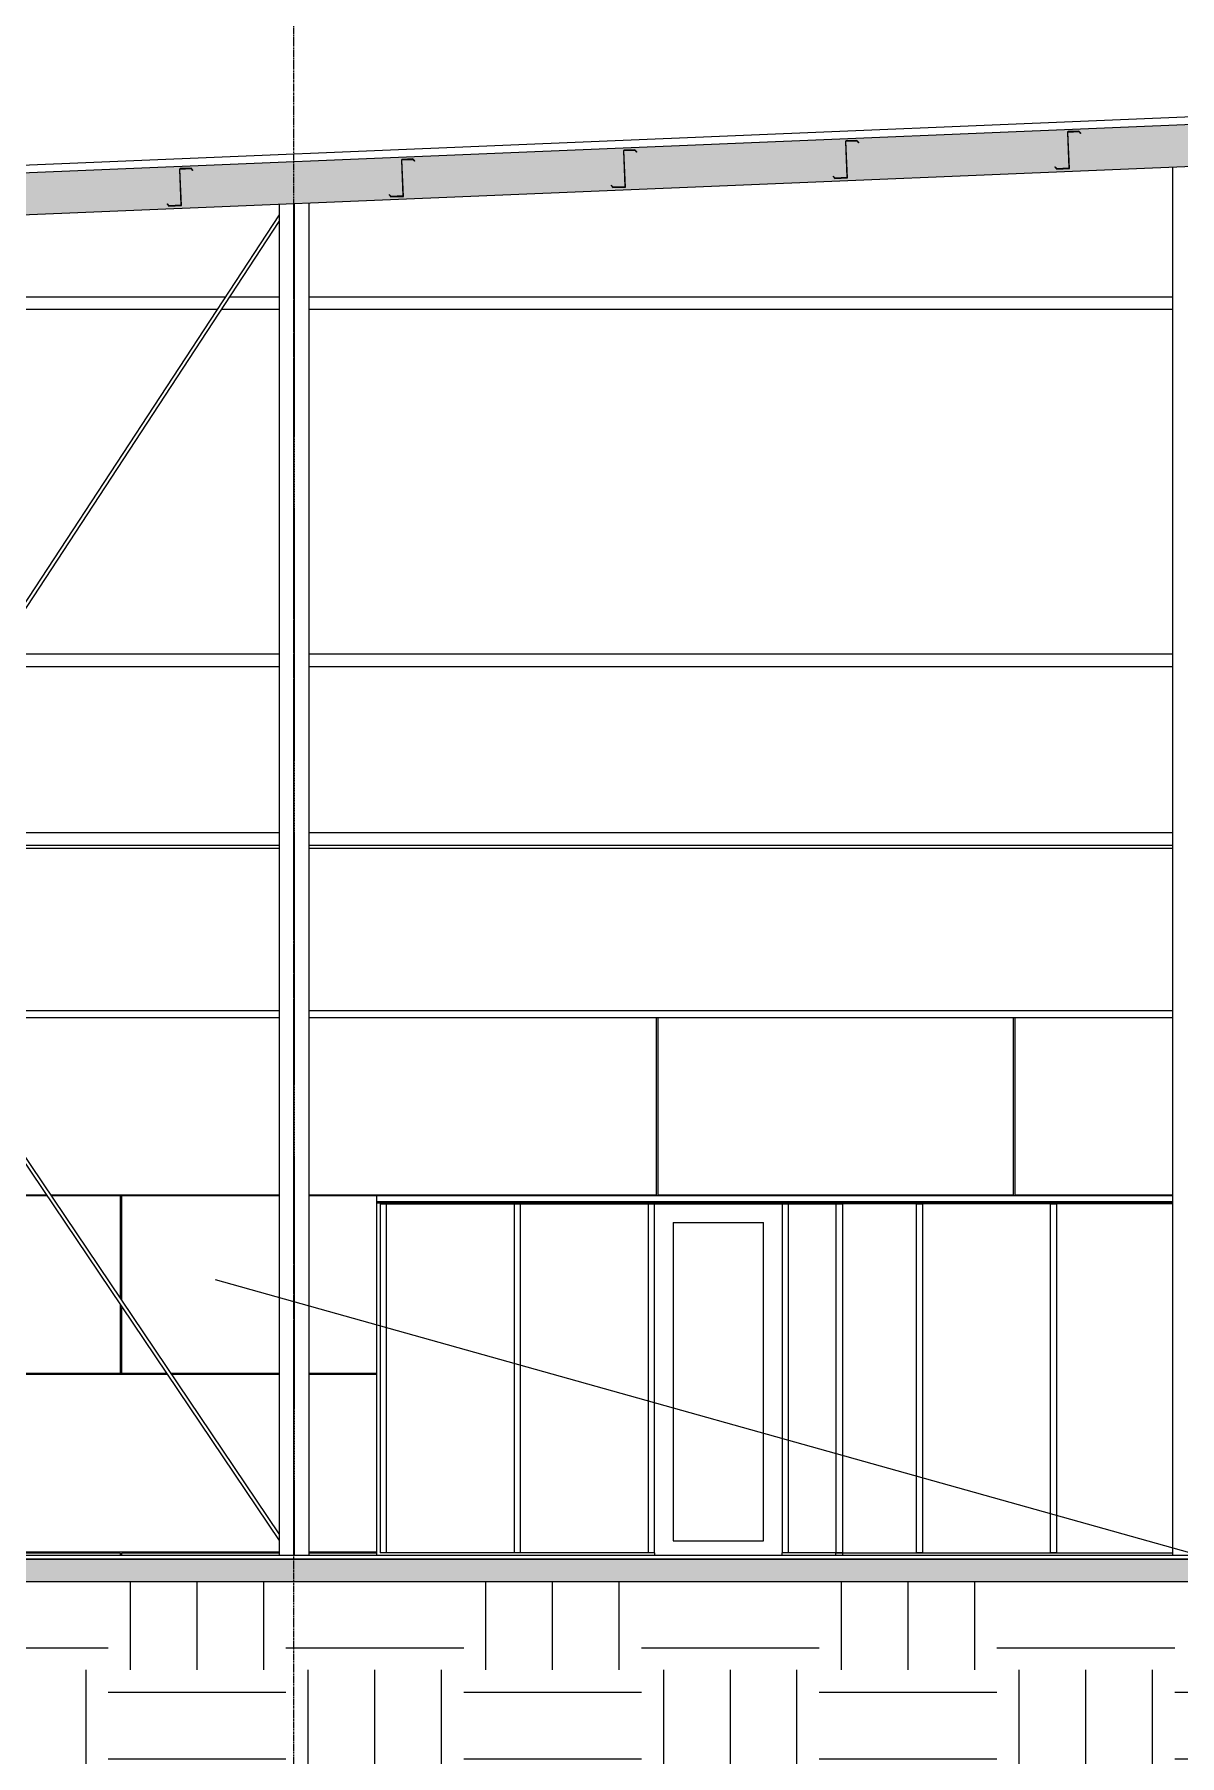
# Model space of a CAD drawing. Header units: inches. Extents: x -23565 to -21, y -324 to 853.
# Drawn here: x -7850 to -7540.8, y -53 to 411.9 of the extents above; entities that cross this region are included whole.
import ezdxf

# ---------------------------------------------------------------- set-up
doc = ezdxf.new("R2010")
doc.units = ezdxf.units.IN
doc.header["$MEASUREMENT"] = 0
doc.linetypes.add('Grid Line 1_2_', pattern=[0.875, 0.5, -0.125, 0.125, -0.125])
doc.linetypes.add('Hidden 1_8_', pattern=[0.1875, 0.125, -0.0625])
for name, color, linetype, lineweight in [('A-ANNO-IDEN', 131, 'Continuous', 9), ('A-CLNG', 13, 'Continuous', 13), ('A-CLNG-PATT', 13, 'Continuous', 25), ('A-DOOR', 31, 'Continuous', 13), ('A-FLOR', 192, 'Continuous', 13), ('A-FLOR-LEVL', 51, 'Continuous', 9), ('A-FLOR-PATT', 8, 'Continuous', 25), ('A-GLAZ-CWMG', 51, 'Continuous', 13), ('A-ROOF', 132, 'Continuous', 13), ('A-WALL-PATT', 111, 'Continuous', 25), ('C-TOPO', 7, 'Continuous', 13), ('I-WALL', 2, 'Continuous', 13), ('S-BEAM', 12, 'Continuous', 13), ('S-COLS', 52, 'Continuous', 13), ('S-GRID', 1, 'Continuous', 9)]:
    doc.layers.add(name, color=color, linetype=linetype, lineweight=lineweight)
pattern_1 = [(45, (-21606.148, 72.082), (-19.007, 19.007), []), (45, (-21606.148, 100.882), (-19.007, 19.007), [])]

# ---------------------------------------------------------------- blocks, each defined once
blk = doc.blocks.new('Struct_Xcel_Sports Complex_rvt-4-Building Section - North_South looking West _ Fitness Center')
at = {"layer": 'A-FLOR-PATT', "lineweight": 9}
h = blk.add_hatch(dxfattribs=at)
h.set_pattern_fill('FP_58', color=256, style=0, pattern_type=2)
h.set_pattern_definition([(50, (-21606.15, 72.08), (55.0854, -4.8198), [5.76, -63.36]), (355, (-21606.15, 72.08), (-10.6557, 57.7685), [4.608, -50.688]), (100.451, (-21601.557, 71.68), (44.4295, 52.9487), [4.895, -53.848]), (46.184, (-21606.15, 87.44), (81.9644, -12.712), [8.64, -95.04]), (96.636, (-21599.32, 86.38), (71.7815, 74.8124), [7.343, -80.772]), (351.184, (-21606.15, 87.44), (71.782, 74.8124), [6.912, -76.032]), (21, (-21598.47, 83.6), (45.842, -30.9215), [5.76, -63.36]), (326, (-21598.47, 83.6), (18.687, 55.6915), [4.608, -50.688]), (71.451, (-21594.65, 81.025), (64.529, 24.77), [4.895, -53.848]), (37.5, (-21606.148, 72.082), (0.9339, 25.5668), [2.534, -47.539, 2.534, -48.922, -50.88]), (37.5, (-21606.148, 72.082), (0.9339, 25.5668), [-101.53, 2.534, -48.346]), (7.5, (-21606.148, 72.082), (20.20404, 30.2913), [2.534, -26.803, 2.534, -46.387, -19.392]), (7.5, (-21606.148, 72.082), (20.20404, 30.2913), [-78.259, 2.534, -16.858]), (327.5, (-21623.274, 72.082), (40.9978, -1.7324), [2.534, -16.666, 2.534, -57.37, -79.488]), (327.5, (-21623.274, 72.082), (40.9978, -1.7324), [-79.104, 2.534, -76.954]), (317.5, (-21630.954, 72.082), (44.7889, 7.6878), [2.534, -22.426, 2.534, -37.248, -56.448]), (317.5, (-21630.954, 72.082), (44.7889, 7.6878), [-64.742, 2.534, -53.914])])
h.paths.add_polyline_path([(-21132.3, -6), (-21132.3, 0), (-22790.8, 0), (-22790.8, -6), (-21136.06, -6)], flags=0)
at = {"layer": 'A-FLOR', "color": 7}
for p, q in [((-21132.3, 0), (-22790.8, 0)), ((-22790.8, -6), (-21132.3, -6))]:
    blk.add_line(p, q, dxfattribs=at)
blk = doc.blocks.new('W-Wide Flange-Column - B1_F-1528732-Building Section - North_South looking West _ Fitness Center')
at = {"layer": 'S-COLS', "color": 8, "linetype": 'Hidden 1_8_', "lineweight": 9}
for p, q in [((-21626.46, 366.23), (-21626.46, 1)), ((-21626.15, 1), (-21626.15, 366.24))]:
    blk.add_line(p, q, dxfattribs=at)
blk = doc.blocks.new('Girt_C - 10_D-1401750-Building Section - North_South looking West _ Fitness Center')
at = {"layer": 'S-BEAM', "color": 8, "lineweight": 9}
for p, q in [((-21603.92, 96.68), (-21389.05, 96.68)), ((-21389.05, 96.2), (-21603.92, 96.2))]:
    blk.add_line(p, q, dxfattribs=at)
blk = doc.blocks.new('Girt_Z - 10_D-V105-Building Section - North_South looking West _ Fitness Center')
at = {"layer": 'S-BEAM', "color": 7}
for p, q in [((-21417.42, 385.47), (-21417.02, 375.85)), ((-21416.9, 375.67), (-21417.31, 385.47)), ((-21414.3, 385.79), (-21417.24, 385.66)), ((-21417.23, 385.55), (-21414.35, 385.67)), ((-21414.35, 385.67), (-21413.88, 385.16)), ((-21413.8, 385.23), (-21414.3, 385.79)), ((-21413.88, 385.16), (-21413.8, 385.23)), ((-21420.7, 376.16), (-21420.78, 376.08)), ((-21420.78, 376.08), (-21420.27, 375.53)), ((-21420.22, 375.64), (-21420.7, 376.16)), ((-21420.27, 375.53), (-21416.9, 375.67)), ((-21417.09, 375.77), (-21420.22, 375.64))]:
    blk.add_line(p, q, dxfattribs=at)
for centre, radius, start, end in [((-21417.23, 385.48), 0.187, 92.3859, 182.3859), ((-21417.23, 385.48), 0.0782, 94.5087, 182.3859), ((-21417.09, 375.85), 0.0782, 275.4283, 2.3859)]:
    blk.add_arc(centre, radius, start, end, dxfattribs=at)
blk = doc.blocks.new('Girt_Z - 10_D-V106-Building Section - North_South looking West _ Fitness Center')
at = {"layer": 'S-BEAM', "lineweight": 9}
h = blk.add_hatch(dxfattribs=at)
h.set_pattern_fill('FP_52', color=8, style=0, pattern_type=2)
h.set_pattern_definition(pattern_1)
h.paths.add_polyline_path([(-21480.22, 373.03), (-21476.85, 373.17), (-21477.03, 373.27), (-21480.17, 373.14), (-21480.64, 373.66), (-21480.72, 373.58)], flags=0)
h.paths.add_polyline_path([(-21476.85, 373.17), (-21477.25, 382.97), (-21477.36, 382.97), (-21476.96, 373.35)], flags=0)
h.paths.add_polyline_path([(-21473.82, 382.66), (-21473.74, 382.73), (-21474.25, 383.29), (-21477.18, 383.17), (-21477.18, 383.06), (-21474.3, 383.18)], flags=0)
at = {"layer": 'S-BEAM', "color": 7}
for p, q in [((-21477.36, 382.97), (-21476.96, 373.35)), ((-21476.85, 373.17), (-21477.25, 382.97)), ((-21474.25, 383.29), (-21477.18, 383.17)), ((-21477.18, 383.06), (-21474.3, 383.18)), ((-21474.3, 383.18), (-21473.82, 382.66)), ((-21473.74, 382.73), (-21474.25, 383.29)), ((-21473.82, 382.66), (-21473.74, 382.73)), ((-21480.64, 373.66), (-21480.72, 373.58)), ((-21480.72, 373.58), (-21480.22, 373.03)), ((-21480.17, 373.14), (-21480.64, 373.66)), ((-21480.22, 373.03), (-21476.85, 373.17)), ((-21477.03, 373.27), (-21480.17, 373.14))]:
    blk.add_line(p, q, dxfattribs=at)
for centre, radius, start, end in [((-21477.18, 382.98), 0.187, 92.3859, 182.3859), ((-21477.18, 382.98), 0.0782, 94.5087, 182.3859), ((-21477.04, 373.35), 0.0782, 275.4283, 2.3859)]:
    blk.add_arc(centre, radius, start, end, dxfattribs=at)
blk = doc.blocks.new('Girt_Z - 10_D-V107-Building Section - North_South looking West _ Fitness Center')
at = {"layer": 'S-BEAM', "color": 7}
for p, q in [((-21537.31, 380.47), (-21536.91, 370.86)), ((-21536.79, 370.67), (-21537.2, 380.48)), ((-21534.2, 380.79), (-21537.13, 380.67)), ((-21537.13, 380.56), (-21534.24, 380.68)), ((-21534.24, 380.68), (-21533.77, 380.16)), ((-21533.69, 380.24), (-21534.2, 380.79)), ((-21533.77, 380.16), (-21533.69, 380.24)), ((-21540.59, 371.16), (-21540.67, 371.09)), ((-21540.67, 371.09), (-21540.17, 370.53)), ((-21540.12, 370.64), (-21540.59, 371.16)), ((-21540.17, 370.53), (-21536.79, 370.67)), ((-21536.98, 370.77), (-21540.12, 370.64))]:
    blk.add_line(p, q, dxfattribs=at)
for centre, radius, start, end in [((-21537.12, 380.48), 0.187, 92.3859, 182.3859), ((-21537.12, 380.48), 0.0782, 94.5087, 182.3859), ((-21536.99, 370.85), 0.0782, 275.4283, 2.3859)]:
    blk.add_arc(centre, radius, start, end, dxfattribs=at)
blk = doc.blocks.new('Girt_Z - 10_D-V108-Building Section - North_South looking West _ Fitness Center')
at = {"layer": 'S-BEAM', "lineweight": 9}
h = blk.add_hatch(dxfattribs=at)
h.set_pattern_fill('FP_52', color=8, style=0, pattern_type=2)
h.set_pattern_definition(pattern_1)
h.paths.add_polyline_path([(-21600.11, 368.03), (-21596.74, 368.18), (-21596.93, 368.28), (-21600.07, 368.15), (-21600.54, 368.66), (-21600.62, 368.59)], flags=0)
h.paths.add_polyline_path([(-21596.74, 368.18), (-21597.15, 377.98), (-21597.26, 377.97), (-21596.86, 368.36)], flags=0)
h.paths.add_polyline_path([(-21593.72, 377.66), (-21593.64, 377.74), (-21594.15, 378.29), (-21597.08, 378.17), (-21597.08, 378.06), (-21594.19, 378.18)], flags=0)
at = {"layer": 'S-BEAM', "color": 7}
for p, q in [((-21597.26, 377.97), (-21596.86, 368.36)), ((-21596.74, 368.18), (-21597.15, 377.98)), ((-21594.15, 378.29), (-21597.08, 378.17)), ((-21597.08, 378.06), (-21594.19, 378.18)), ((-21594.19, 378.18), (-21593.72, 377.66)), ((-21593.64, 377.74), (-21594.15, 378.29)), ((-21593.72, 377.66), (-21593.64, 377.74)), ((-21600.54, 368.66), (-21600.62, 368.59)), ((-21600.62, 368.59), (-21600.11, 368.03)), ((-21600.07, 368.15), (-21600.54, 368.66)), ((-21600.11, 368.03), (-21596.74, 368.18)), ((-21596.93, 368.28), (-21600.07, 368.15))]:
    blk.add_line(p, q, dxfattribs=at)
for centre, radius, start, end in [((-21597.07, 377.98), 0.187, 92.3859, 182.3859), ((-21597.07, 377.98), 0.0782, 94.5087, 182.3859), ((-21596.94, 368.35), 0.0782, 275.4283, 2.3859)]:
    blk.add_arc(centre, radius, start, end, dxfattribs=at)
blk = doc.blocks.new('Girt_Z - 10_D-V109-Building Section - North_South looking West _ Fitness Center')
at = {"layer": 'S-BEAM', "color": 7}
for p, q in [((-21657.21, 375.48), (-21656.81, 365.86)), ((-21656.69, 365.68), (-21657.1, 375.48)), ((-21654.09, 375.79), (-21657.03, 375.67)), ((-21657.03, 375.56), (-21654.14, 375.68)), ((-21654.14, 375.68), (-21653.67, 375.17)), ((-21653.59, 375.24), (-21654.09, 375.79)), ((-21653.67, 375.17), (-21653.59, 375.24)), ((-21660.49, 366.16), (-21660.57, 366.09)), ((-21660.57, 366.09), (-21660.06, 365.54)), ((-21660.02, 365.65), (-21660.49, 366.16)), ((-21660.06, 365.54), (-21656.69, 365.68)), ((-21656.88, 365.78), (-21660.02, 365.65))]:
    blk.add_line(p, q, dxfattribs=at)
for centre, radius, start, end in [((-21657.02, 375.48), 0.187, 92.3859, 182.3859), ((-21657.02, 375.48), 0.0782, 94.5087, 182.3859), ((-21656.89, 365.86), 0.0782, 275.4283, 2.3859)]:
    blk.add_arc(centre, radius, start, end, dxfattribs=at)
blk = doc.blocks.new('Girt_C - 10_D-1401751-Building Section - North_South looking West _ Fitness Center')
at = {"layer": 'S-BEAM', "color": 8, "lineweight": 9}
for p, q in [((-21630.3, 148.19), (-21725.48, 148.19)), ((-21389.05, 148.19), (-21622.3, 148.19))]:
    blk.add_line(p, q, dxfattribs=at)
blk = doc.blocks.new('Girt_Z - 10_D-1255199-Building Section - North_South looking West _ Fitness Center')
at = {"layer": 'S-BEAM', "color": 8, "lineweight": 9}
for p, q in [((-21738.41, 196.31), (-21630.3, 196.31)), ((-21622.3, 196.31), (-21389.05, 196.31)), ((-21740.62, 192.94), (-21630.3, 192.94)), ((-21622.3, 192.94), (-21389.05, 192.94))]:
    blk.add_line(p, q, dxfattribs=at)
blk = doc.blocks.new('Girt_Z - 10_D-1254871-Building Section - North_South looking West _ Fitness Center')
at = {"layer": 'S-BEAM', "color": 8, "lineweight": 9}
for p, q in [((-21706.82, 244.56), (-21630.3, 244.56)), ((-21622.3, 244.56), (-21389.05, 244.56)), ((-21709.03, 241.19), (-21630.3, 241.19)), ((-21622.3, 241.19), (-21389.05, 241.19))]:
    blk.add_line(p, q, dxfattribs=at)
blk = doc.blocks.new('Girt_Z - 10_D-1249026-Building Section - North_South looking West _ Fitness Center')
at = {"layer": 'S-BEAM', "color": 8, "lineweight": 9}
for p, q in [((-21855.32, 341.06), (-21644.8, 341.06)), ((-21643.61, 341.06), (-21630.3, 341.06)), ((-21622.3, 341.06), (-21389.05, 341.06)), ((-21853.05, 337.69), (-21647.01, 337.69)), ((-21645.82, 337.69), (-21630.3, 337.69)), ((-21622.3, 337.69), (-21389.05, 337.69))]:
    blk.add_line(p, q, dxfattribs=at)
blk = doc.blocks.new('Round Bar - 1_-1251515-Building Section - North_South looking West _ Fitness Center')
at = {"layer": 'S-BEAM', "color": 8, "lineweight": 9}
for p, q in [((-21630.3, 6.84), (-21863.55, 353.3)), ((-21863.55, 351.51), (-21630.3, 5.05))]:
    blk.add_line(p, q, dxfattribs=at)
blk = doc.blocks.new('Round Bar - 1_-1251605-Building Section - North_South looking West _ Fitness Center')
at = {"layer": 'S-BEAM', "color": 8, "lineweight": 9}
for p, q in [((-21630.3, 363.2), (-21863.55, 7.02)), ((-21863.55, 5.2), (-21630.3, 361.38))]:
    blk.add_line(p, q, dxfattribs=at)
blk = doc.blocks.new('Rectangular Mullion - Interior 1_75_ x 4_5_-V124-Building Section - North_South looking West _ Fitness Center')
at = {"layer": 'A-GLAZ-CWMG', "color": 8, "lineweight": 9}
blk.add_line((-21389.05, 96), (-21421.24, 96), dxfattribs=at)
blk = doc.blocks.new('Rectangular Mullion - Interior 1_75_ x 4_5_-V121-Building Section - North_South looking West _ Fitness Center')
at = {"layer": 'A-GLAZ-CWMG', "color": 8, "lineweight": 9}
blk.add_line((-21276.49, 96), (-21312.68, 96), dxfattribs=at)
blk = doc.blocks.new('Rectangular Mullion - Interior 1_75_ x 4_5_-V125-Building Section - North_South looking West _ Fitness Center')
at = {"layer": 'A-GLAZ-CWMG', "color": 8, "lineweight": 9}
blk.add_line((-21421.24, 1.75), (-21389.05, 1.75), dxfattribs=at)
blk = doc.blocks.new('Rectangular Mullion - Interior 1_75_ x 4_5_-1214730-Building Section - North_South looking West _ Fitness Center')
at = {"layer": 'A-GLAZ-CWMG', "color": 8, "lineweight": 9}
blk.add_line((-22651.62, 1.75), (-22615.43, 1.75), dxfattribs=at)
blk = doc.blocks.new('Rectangular Mullion - Interior 1_75_ x 4_5_-1870416-Building Section - North_South looking West _ Fitness Center')
at = {"layer": 'A-GLAZ-CWMG', "color": 8, "lineweight": 9}
for p, q in [((-21479.93, 1), (-21479.93, 1.75)), ((-21479.93, 1.75), (-21457.43, 1.75))]:
    blk.add_line(p, q, dxfattribs=at)
blk = doc.blocks.new('Rectangular Mullion - Interior 1_75_ x 4_5_-1220285-Building Section - North_South looking West _ Fitness Center')
at = {"layer": 'A-GLAZ-CWMG', "color": 8, "lineweight": 9}
for p, q in [((-22616.3, 96), (-22614.55, 96)), ((-22616.3, 96), (-22616.3, 1.75)), ((-22614.55, 96), (-22614.55, 1.75)), ((-22614.55, 1.75), (-22616.3, 1.75))]:
    blk.add_line(p, q, dxfattribs=at)
blk = doc.blocks.new('Rectangular Mullion - Interior 1_75_ x 4_5_-1870417-Building Section - North_South looking West _ Fitness Center')
at = {"layer": 'A-GLAZ-CWMG', "color": 8, "lineweight": 9}
for p, q in [((-21479.93, 96), (-21479.93, 96.2)), ((-21457.43, 96), (-21479.93, 96))]:
    blk.add_line(p, q, dxfattribs=at)
blk = doc.blocks.new('Rectangular Mullion - Interior 1_75_ x 4_5_-V126-Building Section - North_South looking West _ Fitness Center')
at = {"layer": 'A-GLAZ-CWMG', "color": 8, "lineweight": 9}
for p, q in [((-21479.93, 96), (-21478.18, 96)), ((-21479.93, 96), (-21479.93, 1.75)), ((-21478.18, 96), (-21478.18, 1.75)), ((-21478.18, 1.75), (-21479.93, 1.75))]:
    blk.add_line(p, q, dxfattribs=at)
blk = doc.blocks.new('Rectangular Mullion - Interior 1_75_ x 4_5_-V118-Building Section - North_South looking West _ Fitness Center')
at = {"layer": 'A-GLAZ-CWMG', "color": 8, "lineweight": 9}
blk.add_line((-22313.87, 96), (-22277.68, 96), dxfattribs=at)
blk = doc.blocks.new('Rectangular Mullion - Interior 1_75_ x 4_5_-V127-Building Section - North_South looking West _ Fitness Center')
at = {"layer": 'A-GLAZ-CWMG', "color": 8, "lineweight": 9}
blk.add_line((-21565.99, 1.75), (-21602.18, 1.75), dxfattribs=at)
blk = doc.blocks.new('Rectangular Mullion - Interior 1_75_ x 4_5_-V119-Building Section - North_South looking West _ Fitness Center')
at = {"layer": 'A-GLAZ-CWMG', "color": 8, "lineweight": 9}
for p, q in [((-22314.74, 96), (-22312.99, 96)), ((-22314.74, 96), (-22314.74, 1.75)), ((-22312.99, 1.75), (-22312.99, 96)), ((-22312.99, 1.75), (-22314.74, 1.75))]:
    blk.add_line(p, q, dxfattribs=at)
blk = doc.blocks.new('Door_Single_Storefront - one-V128-Building Section - North_South looking West _ Fitness Center')
at = {"layer": 'A-DOOR', "color": 8, "lineweight": 9}
for p, q in [((-21523.93, 91), (-21523.93, 5)), ((-21523.93, 91), (-21499.49, 91)), ((-21499.49, 5), (-21499.49, 91)), ((-21523.93, 5), (-21499.49, 5))]:
    blk.add_line(p, q, dxfattribs=at)
blk = doc.blocks.new('Rectangular Mullion - Interior 1_75_ x 4_5_-1870737-Building Section - North_South looking West _ Fitness Center')
at = {"layer": 'A-GLAZ-CWMG', "color": 8, "lineweight": 9}
for p in [(-21493.62, 96), (-21478.18, 96.2)]:
    blk.add_line(p, (-21478.18, 96), dxfattribs=at)
blk = doc.blocks.new('Rectangular Mullion - Interior 1_75_ x 4_5_-1870858-Building Section - North_South looking West _ Fitness Center')
at = {"layer": 'A-GLAZ-CWMG', "color": 8, "lineweight": 9}
for q in [(-21565.99, 1.75), (-21528.93, 1)]:
    blk.add_line((-21528.93, 1.75), q, dxfattribs=at)
blk = doc.blocks.new('Rectangular Mullion - Interior 1_75_ x 4_5_-1870859-Building Section - North_South looking West _ Fitness Center')
at = {"layer": 'A-GLAZ-CWMG', "color": 8, "lineweight": 9}
for p, q in [((-21494.49, 1), (-21494.49, 1.75)), ((-21478.18, 1.75), (-21494.49, 1.75)), ((-21478.18, 1.75), (-21478.18, 1))]:
    blk.add_line(p, q, dxfattribs=at)

msp = doc.modelspace()

# ---------------------------------------------------------------- hatches: boundary and pattern name
at = {"layer": 'A-CLNG-PATT', "lineweight": 9}
h = msp.add_hatch(dxfattribs=at)
h.set_pattern_fill('FP_50', color=8, style=0, pattern_type=2)
h.set_pattern_definition([(161.57, (-21605.188, 73.042), (-7.6802237, -0.0009796), [0, -54.643, 6.067, 0]), (18.43, (-21607.108, 73.042), (-7.6802237, 0.0009796), [0, -54.643, 6.067, 0]), (108.43, (-21605.188, 73.042), (3.8382953, -19.20136532), [18.211, -42.499]), (71.57, (-21607.108, 73.042), (3.8382953, 19.20136532), [18.211, -42.499])])
h.paths.add_polyline_path([(-8524.33569, 335.21711), (-7288.71069, 386.70148), (-7288.71069, 397.96125), (-8524.33569, 346.47687), (-8524.33569, 343.72475)], flags=0)
at = {"layer": 'A-WALL-PATT', "lineweight": 9}
h = msp.add_hatch(dxfattribs=at)
h.set_pattern_fill('FP_60', color=8, style=0, pattern_type=2)
h.set_pattern_definition([(90, (-20902.8, -673.75), (-193, -193), [48, -145]), (180, (-20902.8, -673.75), (-2e-14, -193), [96, -97]), (270, (-20998.8, -625.75), (-193, -193), [48, -145]), (180, (-20902.8, -625.75), (-2e-14, -193), [96, -97]), (270, (-20999.3, -625.75), (-193, -193), [48, -145]), (180, (-20999.3, -625.75), (-2e-14, -193), [96, -97]), (90, (-21095.3, -673.75), (-193, -193), [48, -145]), (180, (-20999.3, -673.75), (-2e-14, -193), [96, -97]), (90, (-20950.55, -625.5), (-193, -193), [48, -145]), (180, (-20902.43, -625.5), (-2e-14, -193), [48.125, -144.875]), (180, (-20902.43, -577.5), (-2e-14, -193), [48.125, -144.875]), (90, (-21047.05, -625.5), (-193, -193), [48, -145]), (180, (-20951.05, -625.5), (-2e-14, -193), [96, -97]), (270, (-20951.05, -577.5), (-193, -193), [48, -145]), (180, (-20951.05, -577.5), (-2e-14, -193), [96, -97]), (180, (-21047.55, -625.5), (-2e-14, -193), [48, -145]), (270, (-21047.55, -577.5), (-193, -193), [48, -145]), (180, (-21047.55, -577.5), (-2e-14, -193), [48, -145]), (90, (-20902.8, -577.25), (-193, -193), [48, -145]), (180, (-20902.8, -577.25), (-2e-14, -193), [96, -97]), (270, (-20998.8, -529.25), (-193, -193), [48, -145]), (180, (-20902.8, -529.25), (-2e-14, -193), [96, -97]), (270, (-20999.3, -529.25), (-193, -193), [48, -145]), (180, (-20999.3, -529.25), (-2e-14, -193), [96, -97]), (90, (-21095.3, -577.25), (-193, -193), [48, -145]), (180, (-20999.3, -577.25), (-2e-14, -193), [96, -97]), (90, (-20950.55, -529), (-193, -193), [48, -145]), (180, (-20902.43, -529), (-2e-14, -193), [48.125, -144.875]), (180, (-20902.43, -481), (-2e-14, -193), [48.125, -144.875]), (90, (-21047.05, -529), (-193, -193), [48, -145]), (180, (-20951.05, -529), (-2e-14, -193), [96, -97]), (270, (-20951.05, -481), (-193, -193), [48, -145]), (180, (-20951.05, -481), (-2e-14, -193), [96, -97]), (180, (-21047.55, -529), (-2e-14, -193), [48, -145]), (270, (-21047.55, -481), (-193, -193), [48, -145]), (180, (-21047.55, -481), (-2e-14, -193), [48, -145])])
h.paths.add_polyline_path([(-8005.21069, 1), (-7783.96069, 1), (-7783.96069, 5.04615), (-7879.09263, 146.25), (-7924.839, 146.25), (-8005.21069, 23.51985), (-8005.21069, 1.14075)], flags=0)
h.paths.add_polyline_path([(-7773.85473, 1), (-7757.57769, 1), (-7757.57769, 98.25), (-7542.71069, 98.25), (-7542.71069, 146.25), (-7775.96069, 146.25), (-7775.96069, 1)], flags=0)
h.paths.add_polyline_path([(-7783.96069, 6.83677), (-7783.96069, 146.25), (-7877.81856, 146.25), (-7786.90945, 11.21675)], flags=0)
h.paths.add_polyline_path([(-8005.21069, 25.34518), (-7926.11155, 146.25), (-8005.21069, 146.25), (-8005.21069, 25.79342)], flags=0)
h.paths.add_polyline_path([(-7309.08273, 98.25), (-7300.46069, 98.25), (-7300.46069, 146.25), (-7534.71069, 146.25), (-7534.71069, 98.25), (-7328.44823, 98.25)], flags=0)
at = {"layer": 'C-TOPO', "lineweight": 9}
h = msp.add_hatch(dxfattribs=at)
h.set_pattern_fill('FP_49', color=8, style=0, pattern_type=2)
h.set_pattern_definition([(0, (-21606.15, 72.08), (48, 48), [48, -48]), (0, (-21606.15, 90.08), (48, 48), [48, -48]), (0, (-21606.15, 108.08), (48, 48), [48, -48]), (90, (-21600.15, 114.08), (-48, 48), [48, -48]), (90, (-21582.15, 114.08), (-48, 48), [48, -48]), (90, (-21564.15, 114.08), (-48, 48), [48, -48])])
h.paths.add_polyline_path([(-8412.91623, -99.61925), (-7278.60553, -99.61925), (-7278.60553, -48), (-7290.96069, -48), (-7290.96069, -36), (-7285.96069, -36), (-7285.96069, -6), (-8944.46069, -6), (-8944.46069, -36), (-8939.46069, -36), (-8939.46069, -48), (-8957.46069, -48), (-8957.46069, -36), (-8954.46069, -36), (-8954.46069, 0), (-9187.53623, 0), (-9187.53623, -99.61925), (-8417.81184, -99.61925)], flags=0)

# ---------------------------------------------------------------- linework, layer by layer
at = {"layer": 'A-ANNO-IDEN', "color": 153}
msp.add_line((-7801.19181, 75.59797), (-6857.57931, -189.167), dxfattribs=at)
at = {"layer": 'A-CLNG', "color": 7}
for p, q in [((-7288.71069, 397.96125), (-8524.33569, 346.47687)), ((-8524.33569, 335.21711), (-7288.71069, 386.70148))]:
    msp.add_line(p, q, dxfattribs=at)
at = {"layer": 'A-FLOR', "color": 7}
for p, q in [((-7471.32947, 1), (-8318.57636, 1)), ((-8318.57636, 0), (-7471.32947, 0))]:
    msp.add_line(p, q, dxfattribs=at)
at = {"layer": 'A-FLOR-LEVL', "linetype": 'Grid Line 1_2_'}
msp.add_line((-9381.02898, 0), (-6330.7454, 0), dxfattribs=at)
at = {"layer": 'A-ROOF', "color": 7}
for p, q in [((-7274.11087, 400.64976), (-8586.75314, 345.95634)), ((-8586.75314, 343.9546), (-7274.11087, 398.64803))]:
    msp.add_line(p, q, dxfattribs=at)
at = {"layer": 'I-WALL', "color": 8, "lineweight": 9}
for p, q in [((-7783.96069, 192), (-7894.88988, 192)), ((-7542.71069, 192), (-7775.96069, 192)), ((-7783.96069, 146.25), (-7877.83086, 146.25)), ((-7542.71069, 146.25), (-7775.96069, 146.25)), ((-7757.57769, 1), (-7757.57769, 98.25)), ((-7757.57769, 98.25), (-7542.71069, 98.25))]:
    msp.add_line(p, q, dxfattribs=at)
at = {"layer": 'S-COLS', "color": 8, "lineweight": 9}
for p, q in [((-7542.71069, 376.11815), (-7542.71069, 1)), ((-7783.96069, 366.06607), (-7783.96069, 1)), ((-7775.96069, 366.3994), (-7775.96069, 1))]:
    msp.add_line(p, q, dxfattribs=at)
at = {"layer": 'S-GRID', "linetype": 'Grid Line 1_2_'}
msp.add_line((-7779.96069, -293.03588), (-7779.96069, 738.65708), dxfattribs=at)
msp.add_line((-7779.96069, -293.03588), (-7779.96069, 738.65708), dxfattribs=at)

# ---------------------------------------------------------------- block references
at = {"color": 250, "lineweight": 5}
msp.add_blockref('Struct_Xcel_Sports Complex_rvt-4-Building Section - North_South looking West _ Fitness Center', (13846.34212, 0), dxfattribs=at)
at = {"layer": 'A-DOOR', "color": 8, "lineweight": 9}
msp.add_blockref('Door_Single_Storefront - one-V128-Building Section - North_South looking West _ Fitness Center', (13846.34212, 0), dxfattribs=at)
at = {"layer": 'A-GLAZ-CWMG', "color": 8, "lineweight": 9}
for name, p in [('Rectangular Mullion - Interior 1_75_ x 4_5_-V119-Building Section - North_South looking West _ Fitness Center', (14558.02962, 0)), ('Rectangular Mullion - Interior 1_75_ x 4_5_-V118-Building Section - North_South looking West _ Fitness Center', (14558.02962, 0)), ('Rectangular Mullion - Interior 1_75_ x 4_5_-V119-Building Section - North_South looking West _ Fitness Center', (14594.21712, 0)), ('Rectangular Mullion - Interior 1_75_ x 4_5_-V118-Building Section - North_South looking West _ Fitness Center', (14594.21712, 0)), ('Rectangular Mullion - Interior 1_75_ x 4_5_-V119-Building Section - North_South looking West _ Fitness Center', (14630.40462, 0)), ('Rectangular Mullion - Interior 1_75_ x 4_5_-V118-Building Section - North_South looking West _ Fitness Center', (14630.40462, 0)), ('Rectangular Mullion - Interior 1_75_ x 4_5_-V119-Building Section - North_South looking West _ Fitness Center', (14666.59212, 0)), ('Rectangular Mullion - Interior 1_75_ x 4_5_-1870737-Building Section - North_South looking West _ Fitness Center', (13846.34212, 0)), ('Rectangular Mullion - Interior 1_75_ x 4_5_-1870417-Building Section - North_South looking West _ Fitness Center', (13846.34212, 0)), ('Rectangular Mullion - Interior 1_75_ x 4_5_-V126-Building Section - North_South looking West _ Fitness Center', (13846.34212, 0)), ('Rectangular Mullion - Interior 1_75_ x 4_5_-1220285-Building Section - North_South looking West _ Fitness Center', (15004.34212, 0)), ('Rectangular Mullion - Interior 1_75_ x 4_5_-V121-Building Section - North_South looking West _ Fitness Center', (13701.59212, 0)), ('Rectangular Mullion - Interior 1_75_ x 4_5_-1220285-Building Section - North_South looking West _ Fitness Center', (15040.52962, 0)), ('Rectangular Mullion - Interior 1_75_ x 4_5_-V124-Building Section - North_South looking West _ Fitness Center', (13846.34212, 0)), ('Rectangular Mullion - Interior 1_75_ x 4_5_-V127-Building Section - North_South looking West _ Fitness Center', (13846.34212, 0)), ('Rectangular Mullion - Interior 1_75_ x 4_5_-1870858-Building Section - North_South looking West _ Fitness Center', (13846.34212, 0)), ('Rectangular Mullion - Interior 1_75_ x 4_5_-1870859-Building Section - North_South looking West _ Fitness Center', (13846.34212, 0)), ('Rectangular Mullion - Interior 1_75_ x 4_5_-1870416-Building Section - North_South looking West _ Fitness Center', (13846.34212, 0)), ('Rectangular Mullion - Interior 1_75_ x 4_5_-1214730-Building Section - North_South looking West _ Fitness Center', (15040.52962, 0)), ('Rectangular Mullion - Interior 1_75_ x 4_5_-V125-Building Section - North_South looking West _ Fitness Center', (13846.34212, 0))]:
    msp.add_blockref(name, p, dxfattribs=at)
at = {"layer": 'S-BEAM', "color": 8, "lineweight": 9}
for name in ['Girt_Z - 10_D-V106-Building Section - North_South looking West _ Fitness Center', 'Girt_Z - 10_D-V105-Building Section - North_South looking West _ Fitness Center', 'Girt_Z - 10_D-V108-Building Section - North_South looking West _ Fitness Center', 'Girt_Z - 10_D-V107-Building Section - North_South looking West _ Fitness Center', 'Girt_Z - 10_D-V109-Building Section - North_South looking West _ Fitness Center', 'Round Bar - 1_-1251605-Building Section - North_South looking West _ Fitness Center', 'Round Bar - 1_-1251515-Building Section - North_South looking West _ Fitness Center', 'Girt_Z - 10_D-1249026-Building Section - North_South looking West _ Fitness Center', 'Girt_Z - 10_D-1254871-Building Section - North_South looking West _ Fitness Center', 'Girt_Z - 10_D-1255199-Building Section - North_South looking West _ Fitness Center', 'Girt_C - 10_D-1401751-Building Section - North_South looking West _ Fitness Center', 'Girt_C - 10_D-1401750-Building Section - North_South looking West _ Fitness Center']:
    msp.add_blockref(name, (13846.34212, 0), dxfattribs=at)
at = {"layer": 'S-COLS', "color": 8, "linetype": 'Hidden 1_8_', "lineweight": 9}
msp.add_blockref('W-Wide Flange-Column - B1_F-1528732-Building Section - North_South looking West _ Fitness Center', (13846.34212, 0), dxfattribs=at)

doc.saveas('drawing.dxf')
